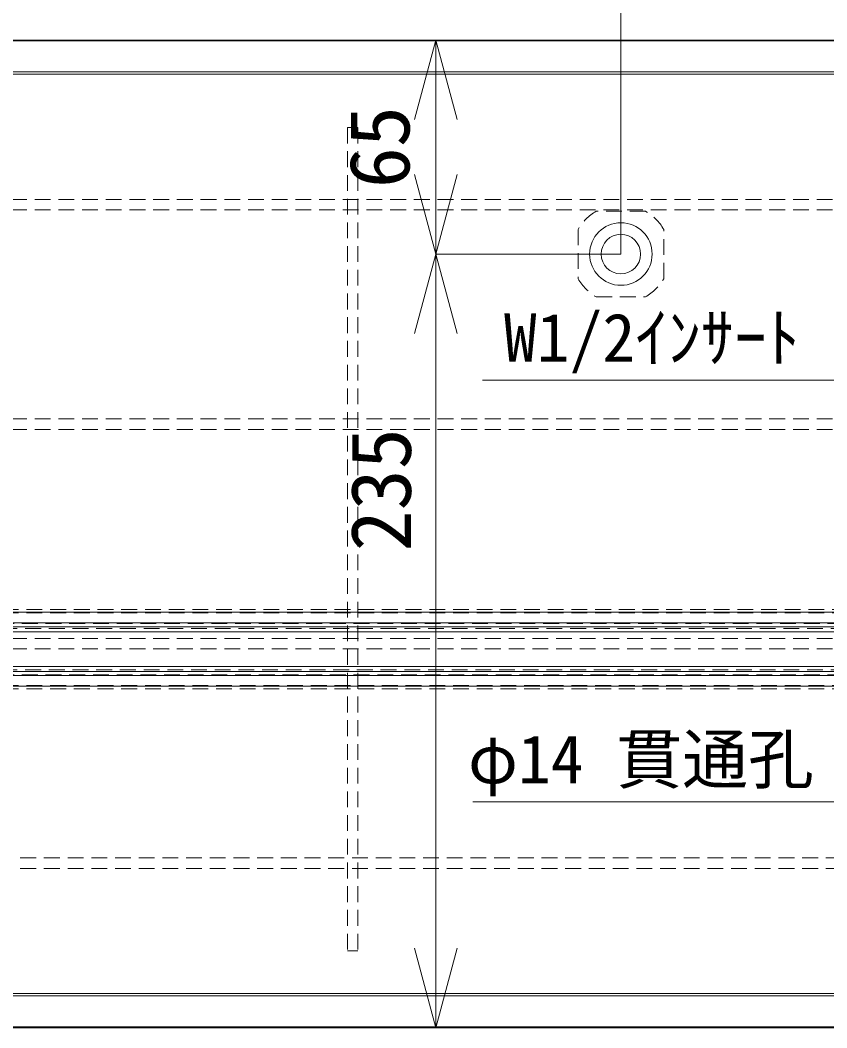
# Model space of a CAD drawing. Units: millimetres, scale not verified. Extents: x -872 to 776, y -679 to 473.
# Drawn here: x -233.2 to 11.9, y -59.3 to 246.7 of the extents above; entities that cross this region are included whole.
import ezdxf
from ezdxf.enums import TextEntityAlignment as Align

# ---------------------------------------------------------------- set-up
doc = ezdxf.new("R2010")
doc.units = ezdxf.units.MM
doc.header["$LTSCALE"] = 4
doc.linetypes.add('DASHED1', pattern=[1.8, 1.2, -0.6])
doc.layers.add('0-0', color=7, linetype='DASHED1', lineweight=9)
doc.styles.add('ＭＳ ゴシック', font='')
doc.styles.get('ＭＳ ゴシック').set_extended_font_data('MS Gothic')

msp = doc.modelspace()

# ---------------------------------------------------------------- linework, layer by layer
at = {"layer": '0-0', "linetype": 'Continuous'}
for p, q in [((-50.68, 335.679), (-50.68, 175.678)), ((-640.68, 240.678), (139.32, 240.678)), ((139.32, 240.385), (-640.68, 240.385)), ((-106.918, 240.678), (-113.389, 216.53)), ((-106.918, 240.678), (-106.918, 175.678)), ((-106.918, 240.678), (-100.448, 216.53)), ((-106.918, 240.678), (-82.067, 240.678)), ((139.32, 230.264), (-650.679, 230.264)), ((-650.354, 230.971), (139.32, 230.971)), ((-106.918, 175.678), (-113.389, 199.826)), ((-106.918, 175.678), (-100.448, 199.826)), ((-106.918, 175.678), (-113.389, 151.53)), ((-106.918, 175.678), (-106.918, -59.322)), ((-106.918, 175.678), (-100.448, 151.53)), ((-106.918, 175.678), (-50.68, 175.678)), ((-92.722, 137.419), (78.707, 137.419)), ((-640.68, 66.928), (139.32, 66.928)), ((-641.68, 62.428), (140.32, 62.428)), ((-640.68, 63.678), (139.32, 63.678)), ((140.32, 60.928), (-641.68, 60.928)), ((140.32, 50.428), (-641.68, 50.428)), ((-641.68, 48.928), (140.32, 48.928)), ((-640.68, 47.678), (139.32, 47.678)), ((-640.68, 44.428), (139.32, 44.428)), ((-106.918, -59.322), (-113.389, -35.174)), ((-106.918, -59.322), (-100.448, -35.174)), ((-650.679, -48.908), (139.32, -48.908)), ((139.32, -49.615), (-650.354, -49.615)), ((-640.68, -59.029), (139.32, -59.029)), ((139.32, -59.322), (-640.68, -59.322)), ((-106.918, -59.322), (-82.067, -59.322))]:
    msp.add_line(p, q, dxfattribs=at)
at = {"layer": '0-0'}
for p, q in [((-133.775, 214.078), (-133.775, -35.922)), ((-133.775, 214.078), (-130.575, 214.078)), ((-130.575, 214.078), (-130.575, -35.922)), ((92.825, 192.278), (-557.175, 192.278)), ((92.825, 189.078), (-557.175, 189.078)), ((-43.196, 188.678), (-58.163, 188.678)), ((-43.196, 188.678), (-58.163, 188.678)), ((-63.68, 183.161), (-63.68, 168.195)), ((-63.68, 183.161), (-63.68, 168.195)), ((-37.68, 168.195), (-37.68, 183.161)), ((-37.68, 168.195), (-37.68, 183.161)), ((-58.163, 162.678), (-43.196, 162.678)), ((-58.163, 162.678), (-43.196, 162.678)), ((92.825, 125.611), (-557.175, 125.611)), ((92.825, 122.411), (-557.175, 122.411)), ((-641.68, 67.678), (139.32, 67.678)), ((-641.68, 67.678), (139.32, 67.678)), ((-641.68, 66.678), (139.32, 66.678)), ((139.32, 63.428), (-641.68, 63.428)), ((139.32, 63.428), (-641.68, 63.428)), ((140.32, 61.928), (-641.68, 61.928)), ((140.32, 61.928), (-641.68, 61.928)), ((92.825, 58.945), (-557.175, 58.945)), ((92.825, 55.745), (-557.175, 55.745)), ((140.32, 49.428), (-641.68, 49.428)), ((140.32, 49.428), (-641.68, 49.428)), ((139.32, 47.928), (-641.68, 47.928)), ((139.32, 47.928), (-641.68, 47.928)), ((-641.68, 44.678), (139.32, 44.678)), ((-641.68, 43.678), (139.32, 43.678)), ((-641.68, 43.678), (139.32, 43.678)), ((-557.175, -7.722), (92.825, -7.722)), ((-557.175, -10.922), (92.825, -10.922)), ((-133.775, -35.922), (-130.575, -35.922))]:
    msp.add_line(p, q, dxfattribs=at)
at = {"layer": '0-0', "linetype": 'Continuous'}
msp.add_lwpolyline([(-95.703, 9.273), (14.35, 9.273), (49.32, 10.678), (30.225, 4.73)], dxfattribs=at)
for radius in [9.5, 9.5, 6]:
    msp.add_circle((-50.68, 175.678), radius, dxfattribs=at)
at = {"layer": '0-0'}
for start, end in [(119.92643, 150.07357), (119.92643, 150.07357), (29.92643, 60.07357), (29.92643, 60.07357), (209.92643, 240.07357), (209.92643, 240.07357), (299.92643, 330.07357), (299.92643, 330.07357)]:
    msp.add_arc((-50.68, 175.678), 15, start, end, dxfattribs=at)

# ---------------------------------------------------------------- texts
at = {"layer": '0-0', "style": 'ＭＳ ゴシック'}
for s, p in [('65', (-109.418, 195.678)), ('235', (-108.989, 85.38))]:
    msp.add_text(s, height=18.33, rotation=90, dxfattribs=at).set_placement(p, align=Align.BOTTOM_LEFT)
for s, p in [('W1/2ｲﾝｻｰﾄ（連結用）', (-86.221, 138.594)), ('φ14 貫通孔', (-97.121, 10.552))]:
    msp.add_text(s, height=14.66, dxfattribs=at).set_placement(p, align=Align.BOTTOM_LEFT)

doc.saveas('drawing.dxf')
